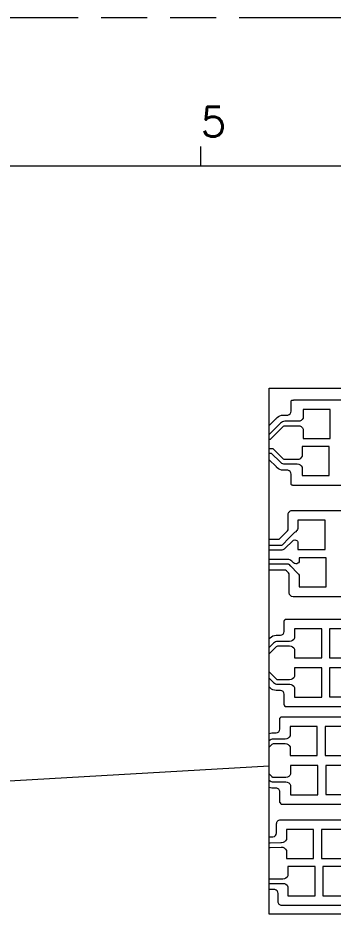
# Model space of a CAD drawing. Extents: x 3811 to 4710, y -385 to -198.
# Drawn here: x 4574.9 to 4595.4, y -256.6 to -198.1 of the extents above; entities that cross this region are included whole.
import ezdxf

# ---------------------------------------------------------------- set-up
doc = ezdxf.new("R2010")
doc.units = 0
doc.linetypes.add('PHANTOM', pattern=[29.5, 9.5, -1.5, 3, -1.5, 3, -1.5, 9.5])
doc.layers.get('0').update_dxf_attribs({"lineweight": 9})
doc.layers.add('0PAPERF', color=2, linetype='PHANTOM', lineweight=9, plot=False)
doc.layers.add('備註', color=1, linetype='Continuous', lineweight=9)
doc.styles.add('SIMPLEX', font='simplex.shx')

msp = doc.modelspace()

# ---------------------------------------------------------------- linework, layer by layer
for p, q in [((4586.788, -207.824), (4586.788, -206.534)), ((4690.666, -207.824), (4441.618, -207.824))]:
    msp.add_line(p, q)
at = {"linetype": 'Continuous'}
for points in [[(4591.241, -224.742), (4591.69, -224.293, -0.017055), (4591.729, -224.256), (4591.764, -224.221, -0.198937), (4592.153, -224.06), (4592.207, -224.06, -0.015751), (4592.256, -224.058), (4592.458, -224.058, 0.3821), (4592.68, -223.809), (4592.68, -223.159, -0.41432), (4592.75, -223.089), (4592.804, -223.089, 0.414946), (4592.82, -223.074, -0.414776), (4592.835, -223.059), (4595.709, -223.059), (4595.709, -223.059), (4597.898, -223.059, -0.189776), (4598.068, -223.126)], [(4592.256, -227.66), (4592.256, -227.66, -0.015746), (4592.207, -227.659), (4592.153, -227.659, -0.198934), (4591.764, -227.497), (4591.73, -227.463, -0.017275), (4591.69, -227.425), (4591.241, -226.976)], [(4598.068, -228.47, -0.329349), (4597.829, -228.647), (4595.585, -228.647), (4595.585, -228.647), (4592.761, -228.647, -0.415004), (4592.752, -228.638, 0.415004), (4592.743, -228.629, -0.414365), (4592.68, -228.566), (4592.68, -227.909, 0.381968), (4592.458, -227.66), (4592.256, -227.66)], [(4591.241, -232.162), (4591.886, -232.162), (4592.431, -231.617, 0.167277), (4592.484, -231.463), (4592.484, -230.539, -0.414253), (4592.734, -230.289), (4595.709, -230.289), (4595.709, -230.289), (4597.8, -230.289, -0.415404), (4597.811, -230.3, 0.415404), (4597.822, -230.312, -0.41439), (4597.89, -230.379), (4597.89, -232.236, 0.331263), (4598.068, -232.475)], [(4598.068, -234.672, 0.331226), (4597.89, -234.911), (4597.89, -235.846, -0.415651), (4597.885, -235.851, 0.416079), (4597.88, -235.856, -0.41441), (4597.826, -235.91), (4595.585, -235.91), (4595.585, -235.91), (4592.802, -235.91, -0.414081), (4592.552, -235.66), (4592.552, -234.512, 0.175809), (4592.494, -234.352), (4592.369, -234.227, 0.147764), (4592.236, -234.17), (4591.241, -234.17)], [(4591.241, -238.66), (4591.311, -238.59, -0.198918), (4591.7, -238.428), (4591.977, -238.428, 0.414074), (4592.227, -238.178), (4592.227, -237.476, -0.414858), (4592.244, -237.458, 0.414858), (4592.262, -237.44, -0.414398), (4592.333, -237.369), (4595.709, -237.369), (4595.709, -237.369), (4597.339, -237.369, -0.414106), (4597.589, -237.619), (4597.589, -238.153, 0.381799), (4597.811, -238.401), (4598.012, -238.401, -0.015786), (4598.062, -238.403), (4598.068, -238.403)], [(4598.116, -242.058), (4598.062, -242.058, -0.015787), (4598.012, -242.059), (4597.811, -242.059, 0.382075), (4597.589, -242.308), (4597.589, -242.843, -0.414254), (4597.339, -243.093), (4595.585, -243.093), (4595.585, -243.093), (4592.31, -243.093, -0.414411), (4592.262, -243.046), (4592.262, -243.016, 0.414713), (4592.244, -242.998, -0.414859), (4592.226, -242.98), (4592.226, -242.278, 0.414099), (4591.977, -242.028), (4591.699, -242.028, -0.198878), (4591.311, -241.866), (4591.241, -241.797)], [(4591.241, -244.828, -0.080759), (4591.415, -244.8), (4591.693, -244.8, 0.414081), (4591.943, -244.55), (4591.943, -243.844, -0.414769), (4591.958, -243.83, 0.414769), (4591.972, -243.815, -0.414326), (4592.045, -243.742), (4595.709, -243.742), (4595.709, -243.742), (4597.049, -243.742, -0.414081), (4597.299, -243.992), (4597.299, -245.666, 0.414106), (4597.549, -245.916), (4597.551, -245.916), (4598.068, -245.912)], [(4598.068, -247.912), (4597.976, -247.914, 0.155549), (4597.837, -247.974), (4597.649, -248.168), (4597.645, -248.172, -0.016602), (4597.607, -248.208), (4597.571, -248.245, -0.065692), (4597.458, -248.334), (4597.456, -248.335, 0.265181), (4597.333, -248.55), (4597.333, -249.216, -0.414254), (4597.083, -249.466), (4595.585, -249.466), (4595.585, -249.466), (4592.054, -249.466, -0.414411), (4592.007, -249.418), (4592.007, -249.402, 0.414504), (4591.975, -249.371, -0.414504), (4591.943, -249.339), (4591.943, -248.649, 0.414253), (4591.693, -248.399), (4591.415, -248.399)], [(4591.415, -248.399), (4591.414, -248.399, -0.080359), (4591.241, -248.371, -0.080359)], [(4591.241, -251.592), (4591.487, -251.581, 0.401318), (4591.726, -251.331), (4591.726, -250.723, -0.414257), (4591.976, -250.473), (4595.709, -250.473), (4595.709, -250.473), (4597.034, -250.473, -0.414728), (4597.053, -250.492, 0.414728), (4597.072, -250.511, -0.41429), (4597.253, -250.692), (4597.253, -251.231, 0.414254), (4597.504, -251.481), (4597.782, -251.481, -0.137784), (4598.068, -251.562)], [(4598.068, -255, -0.137783), (4597.782, -255.08), (4597.504, -255.08, 0.414254), (4597.253, -255.33), (4597.253, -256.001, -0.414453), (4597.204, -256.051), (4597.159, -256.051, 0.416826), (4597.154, -256.055, -0.416826), (4597.15, -256.059), (4595.585, -256.059), (4595.585, -256.06), (4592.078, -256.06, -0.414254), (4591.828, -255.81), (4591.828, -255.276, 0.381963), (4591.606, -255.027), (4591.303, -255.027, -0.015786), (4591.253, -255.026), (4591.205, -255.026)]]:
    msp.add_lwpolyline(points, format="xyb", dxfattribs=at)
at = {"color": 6, "linetype": 'Continuous'}
for points in [[(4591.241, -225.637), (4591.268, -225.637, 0.199584), (4591.369, -225.595), (4592.181, -224.783), (4592.181, -224.783), (4592.181, -224.783, -0.182415), (4592.25, -224.752, 0.013377), (4592.256, -224.752), (4593.144, -224.752, -0.287047), (4593.456, -224.968), (4593.456, -225.591), (4595.226, -225.591), (4595.226, -223.694), (4593.456, -223.694), (4593.456, -224.25, -0.291748), (4593.138, -224.467, 0.005285), (4593.128, -224.467, 0.019375), (4593.118, -224.467), (4592.267, -224.467, 0.019456), (4592.257, -224.467, 0.198937), (4591.979, -224.582), (4591.979, -224.582), (4591.979, -224.582), (4591.241, -225.32)], [(4591.241, -226.539), (4591.382, -226.539), (4591.979, -227.136, 0.016968), (4591.985, -227.142, 0.18415), (4592.243, -227.251, 0.024137), (4592.256, -227.251), (4593.072, -227.251, -0.289321), (4593.387, -227.467), (4593.387, -228.012), (4595.157, -228.012), (4595.157, -226.115), (4593.387, -226.115), (4593.387, -226.75, -0.293939), (4593.067, -226.966), (4593.059, -226.966, 0.016299), (4593.051, -226.966), (4592.267, -226.966, 0.019334), (4592.257, -226.966, -0.199003), (4592.181, -226.935, 0.014311), (4592.176, -226.93), (4591.541, -226.295, 0.209922), (4591.435, -226.254), (4591.241, -226.254)]]:
    msp.add_lwpolyline(points, format="xyb", dxfattribs=at)
at = {"color": 4, "linetype": 'Continuous'}
for points in [[(4591.241, -232.856), (4592.011, -232.856, 0.014612), (4592.018, -232.856, 0.194063), (4592.289, -232.741), (4592.29, -232.74), (4592.752, -232.278), (4592.752, -232.278, -0.198969), (4592.916, -232.21, 0.016016), (4592.924, -232.21, -0.26347), (4593.12, -232.329), (4593.12, -232.821), (4594.89, -232.821), (4594.89, -230.924), (4593.12, -230.924), (4593.12, -231.471, -0.09522), (4593.044, -231.583, 0.209732), (4593.002, -231.689), (4592.996, -231.689, 0.199584), (4592.895, -231.731), (4592.55, -232.077), (4592.55, -232.077), (4592.088, -232.538), (4592.087, -232.539, -0.198966), (4592.011, -232.571, 0.012632), (4592.005, -232.571), (4591.241, -232.571)], [(4591.241, -233.761), (4592.437, -233.761, 0.014115), (4592.444, -233.761, -0.171994), (4592.51, -233.789, 0.010779), (4592.513, -233.793), (4592.618, -233.898), (4592.619, -233.899), (4592.621, -233.901), (4593.107, -234.387, 0.014514), (4593.112, -234.392, -0.095195), (4593.188, -234.504), (4593.188, -235.275), (4594.958, -235.275), (4594.958, -233.378), (4593.188, -233.378), (4593.188, -233.645, -0.267282), (4592.989, -233.765, 0.010821), (4592.985, -233.765, -0.196708), (4592.822, -233.699), (4592.719, -233.596, 0.014223), (4592.714, -233.591, 0.198938), (4592.437, -233.476, 0.019226), (4592.427, -233.476), (4591.241, -233.476)]]:
    msp.add_lwpolyline(points, format="xyb", dxfattribs=at)
at = {"color": 3, "linetype": 'Continuous'}
for points in [[(4591.241, -239.638), (4591.727, -239.152), (4591.728, -239.151, -0.186672), (4591.799, -239.121, 0.00997), (4591.803, -239.121), (4592.563, -239.121, 0.012529), (4592.569, -239.121, -0.300207), (4592.897, -239.338), (4592.897, -239.901), (4594.667, -239.901), (4594.667, -238.004), (4592.897, -238.004), (4592.897, -238.62, -0.299487), (4592.569, -238.835, 0.016299), (4592.561, -238.836), (4591.809, -238.836, 0.012581), (4591.803, -238.836, 0.197244), (4591.527, -238.949), (4591.526, -238.95), (4591.241, -239.235)], [(4591.241, -241.22), (4591.526, -241.505, 0.016983), (4591.532, -241.511, 0.184336), (4591.79, -241.62, 0.024158), (4591.803, -241.62), (4592.582, -241.62, -0.289321), (4592.897, -241.836), (4592.897, -242.457), (4594.667, -242.457), (4594.667, -240.56), (4592.897, -240.56), (4592.897, -241.119, -0.293939), (4592.576, -241.335), (4592.569, -241.335, 0.016299), (4592.561, -241.335), (4591.814, -241.335, 0.019334), (4591.803, -241.335, -0.19932), (4591.727, -241.303, 0.014241), (4591.722, -241.298), (4591.241, -240.816)]]:
    msp.add_lwpolyline(points, format="xyb", dxfattribs=at)
at = {"color": 58, "linetype": 'Continuous'}
for points in [[(4598.068, -238.814, 0.035579), (4598.012, -238.81, 0.01265), (4598.006, -238.81), (4597.288, -238.81, 0.012529), (4597.282, -238.81, -0.299973), (4596.954, -238.594), (4596.954, -238.004), (4595.184, -238.004), (4595.184, -239.901), (4596.954, -239.901), (4596.954, -239.312, -0.299729), (4597.282, -239.095), (4598.012, -239.095, 0.01012), (4598.016, -239.095, -0.127966), (4598.068, -239.111, -0.127966)], [(4598.068, -241.35, -0.136802), (4598.012, -241.365, 0.012545), (4598.006, -241.365), (4597.288, -241.365, 0.012529), (4597.282, -241.365, 0.005916), (4597.27, -241.365), (4597.268, -241.365, -0.289093), (4596.954, -241.15), (4596.954, -240.559), (4595.184, -240.559), (4595.184, -242.456), (4596.954, -242.456), (4596.954, -241.867, -0.289904), (4597.269, -241.651, 0.005982), (4597.282, -241.651, 0.016299), (4597.29, -241.65), (4598.012, -241.65, 0.014726), (4598.02, -241.65, 0.030859), (4598.068, -241.646, 0.030859)]]:
    msp.add_lwpolyline(points, format="xyb", dxfattribs=at)
at = {"color": 2, "linetype": 'Continuous'}
for points in [[(4591.241, -245.727), (4591.442, -245.525), (4591.443, -245.525, -0.198975), (4591.519, -245.494, 0.012448), (4591.524, -245.494), (4592.273, -245.494, 0.012529), (4592.279, -245.494, 0.005916), (4592.292, -245.494), (4592.293, -245.494, -0.289321), (4592.608, -245.709), (4592.608, -246.274), (4594.378, -246.274), (4594.378, -244.377), (4592.608, -244.377), (4592.608, -244.992, -0.290139), (4592.292, -245.208, 0.005985), (4592.279, -245.208, 0.016299), (4592.271, -245.209), (4591.519, -245.209, 0.014836), (4591.511, -245.209, 0.193164), (4591.242, -245.323), (4591.241, -245.323), (4591.241, -245.324)], [(4591.241, -247.877, 0.000724), (4591.241, -247.877, 0.198742), (4591.518, -247.992, 0.01937), (4591.529, -247.991), (4592.305, -247.991, 0.016302), (4592.313, -247.992), (4592.321, -247.992, -0.293758), (4592.642, -248.208), (4592.642, -248.83), (4594.412, -248.83), (4594.412, -246.933), (4592.642, -246.933), (4592.642, -247.49, -0.289568), (4592.327, -247.706), (4591.519, -247.706, 0.01399), (4591.512, -247.707, -0.17182), (4591.446, -247.679, 0.010776), (4591.443, -247.675), (4591.241, -247.473)]]:
    msp.add_lwpolyline(points, format="xyb", dxfattribs=at)
at = {"color": 18, "linetype": 'Continuous'}
msp.add_lwpolyline([(4598.068, -246.316), (4597.685, -246.321, 0.053191), (4597.655, -246.322), (4597.027, -246.33, 0.079975), (4596.982, -246.338), (4596.736, -246.092, -0.092395), (4596.664, -245.983), (4596.664, -244.377), (4594.894, -244.377), (4594.894, -246.274), (4596.478, -246.274, -0.095789), (4596.591, -246.35, 0.022204), (4596.6, -246.358), (4596.842, -246.6, 0.221426), (4596.951, -246.651), (4596.993, -246.651, 0.185148), (4597.088, -246.614), (4597.677, -246.607, 0.030844), (4597.694, -246.606), (4598.068, -246.601)], format="xyb", dxfattribs=at)
msp.add_lwpolyline([(4596.698, -246.932), (4594.928, -246.932), (4594.928, -248.829), (4596.698, -248.829)], dxfattribs=at)
at = {"color": 1, "linetype": 'Continuous'}
for points in [[(4591.241, -252.309, -0.174935), (4591.308, -252.281, 0.012372), (4591.314, -252.281), (4592.029, -252.251, 0.01022), (4592.033, -252.251, -0.29972), (4592.361, -252.467), (4592.361, -253.005), (4594.131, -253.005), (4594.131, -251.108), (4592.361, -251.108), (4592.361, -251.748, -0.288562), (4592.048, -251.965), (4592.044, -251.965), (4592.023, -251.966, 0.007299), (4592.007, -251.966, 0.017694), (4591.997, -251.967), (4591.297, -251.996, 0.01448), (4591.289, -251.997, 0.031125), (4591.241, -252.003, 0.031125)], [(4591.241, -254.614, 0.039685), (4591.303, -254.619, 0.012579), (4591.309, -254.619), (4592.128, -254.619, 0.012529), (4592.134, -254.619, -0.299973), (4592.463, -254.835), (4592.463, -255.425), (4594.233, -255.425), (4594.233, -253.528), (4592.463, -253.528), (4592.463, -254.117, -0.299729), (4592.134, -254.334), (4591.303, -254.334, 0.010186), (4591.299, -254.334, -0.145817), (4591.241, -254.314, -0.145817)]]:
    msp.add_lwpolyline(points, format="xyb", dxfattribs=at)
at = {"color": 5, "linetype": 'Continuous'}
for points in [[(4598.068, -252.117), (4597.956, -252.004, 0.017021), (4597.949, -251.998, 0.184433), (4597.691, -251.889, 0.024012), (4597.678, -251.889), (4596.683, -251.889, -0.217899), (4596.418, -251.755), (4596.418, -251.108), (4594.648, -251.108), (4594.648, -253.005), (4596.418, -253.005), (4596.418, -252.39, -0.299487), (4596.746, -252.174, 0.019375), (4596.756, -252.174), (4597.667, -252.174, 0.019436), (4597.678, -252.174, -0.199348), (4597.754, -252.206, 0.014198), (4597.759, -252.21), (4598.068, -252.52)], [(4598.068, -254.042), (4597.754, -254.357), (4597.754, -254.357, -0.189355), (4597.682, -254.388, 0.010019), (4597.678, -254.388), (4596.854, -254.388, 0.012529), (4596.848, -254.388), (4596.84, -254.388, -0.293995), (4596.519, -254.172), (4596.519, -253.527), (4594.749, -253.527), (4594.749, -255.424), (4596.519, -255.424), (4596.519, -254.889, -0.292775), (4596.838, -254.673), (4596.848, -254.673), (4597.672, -254.673, 0.012475), (4597.678, -254.673, 0.199292), (4597.956, -254.558), (4597.956, -254.558), (4598.068, -254.445)]]:
    msp.add_lwpolyline(points, format="xyb", dxfattribs=at)
at = {"layer": '0PAPERF'}
msp.add_line((4698.797, -198.142), (4434.197, -198.142), dxfattribs=at)
at = {"layer": '備註', "color": 1, "linetype": 'Continuous'}
msp.add_line((4494.032, -252.556), (4591.241, -246.945), dxfattribs=at)
msp.add_lwpolyline([(4591.241, -222.308), (4598.068, -222.308), (4598.068, -256.622), (4591.241, -256.622)], close=True, dxfattribs=at)

# ---------------------------------------------------------------- texts
at = {"style": 'SIMPLEX'}
msp.add_text('5', height=1.936, dxfattribs=at).set_placement((4586.788, -205.889))

doc.saveas('drawing.dxf')
